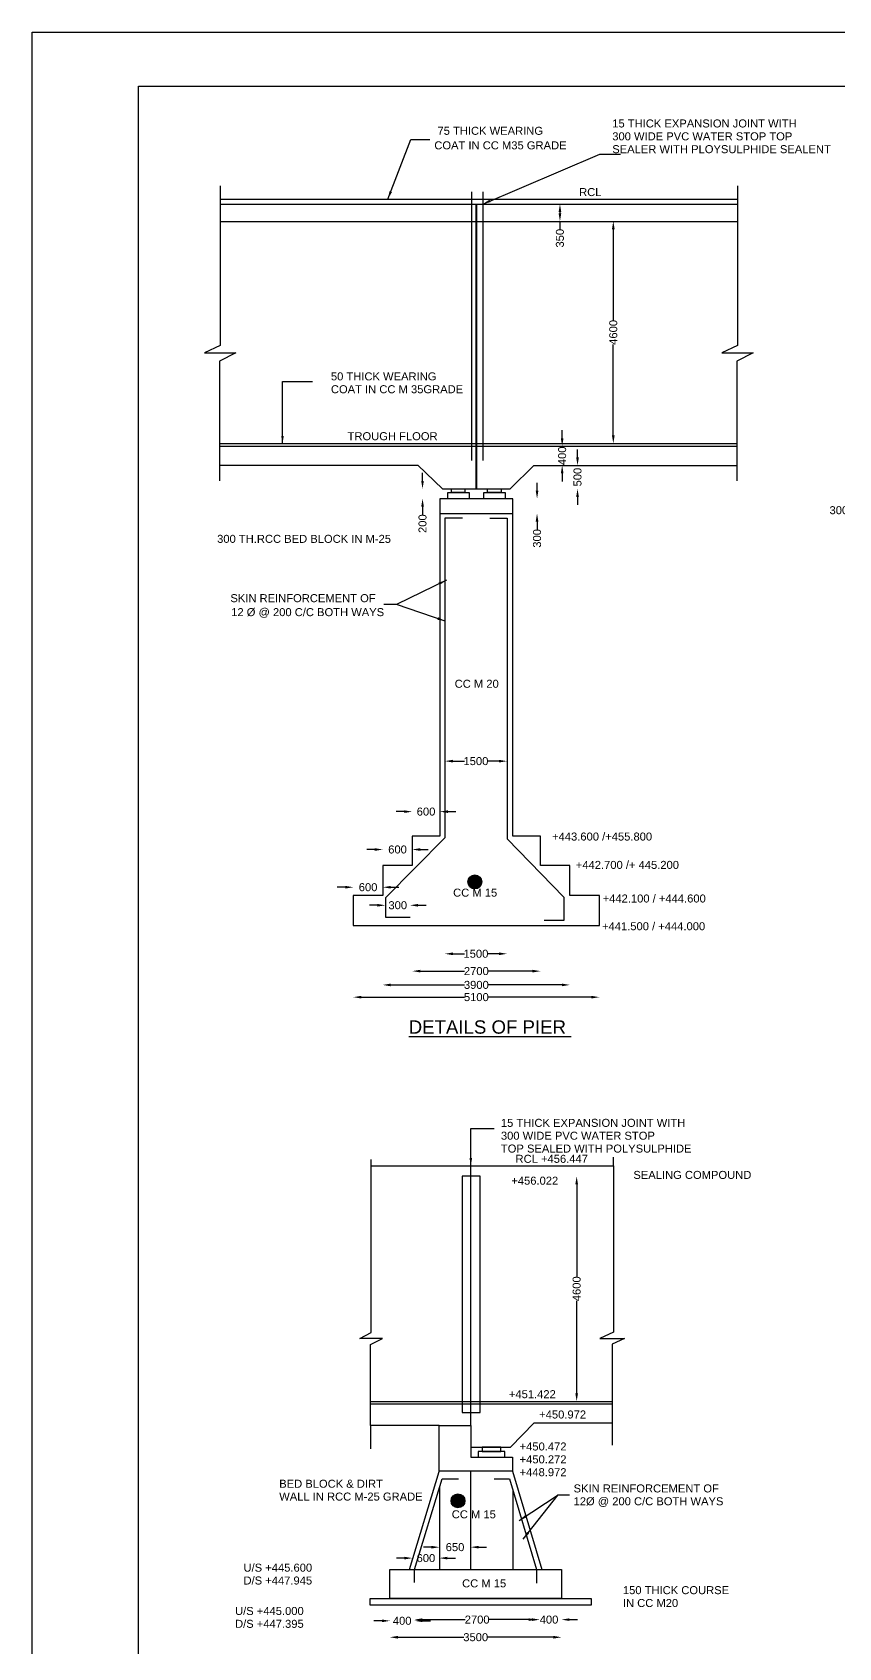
# Model space of a CAD drawing. Header units: millimetres. Extents: x 1734531 to 1803422, y 5520088 to 5596773.
# Drawn here: x 1734531 to 1749653, y 5535371 to 5565645 of the extents above; entities that cross this region are included whole.
import ezdxf

# ---------------------------------------------------------------- set-up
doc = ezdxf.new("R2010")
doc.units = ezdxf.units.MM
doc.header["$MEASUREMENT"] = 0
for name, color, linetype in [('DRAWING', 2, 'Continuous'), ('REF', 22, 'Continuous'), ('TEXT', 7, 'Continuous')]:
    doc.layers.add(name, color=color, linetype=linetype)
doc.styles.get("Standard").update_dxf_attribs({"font": 'arial.ttf', "height": 150})
doc.dimstyles.get("Standard").update_dxf_attribs({"dimtxt": 150, "dimasz": 150, "dimexe": 0.18, "dimexo": 0.0625, "dimgap": 0.09, "dimtad": 0, "dimdec": 0, "dimzin": 0, "dimdsep": 46, "dimtxsty": 'Standard', "dimcen": 0.09, "dimse1": 1, "dimse2": 1, "dimadec": 0, "dimazin": 0, "dimtfac": 1, "dimtdec": 0, "dimtofl": 0, "dimtmove": 0, "dimatfit": 3, "dimfxl": 1, "dimtolj": 1, "dimtzin": 0, "dimarcsym": 0})
picture_1 = doc.add_image_def('image1.jpg', size_in_pixel=(8386, 12681))

# ---------------------------------------------------------------- blocks, each defined once
blk = doc.blocks.new('*D54')
at = {"layer": 'Defpoints', "color": 0}
for p in [(1745743, 5562103), (1745426, 5557942), (1745743, 5557942)]:
    blk.add_point(p, dxfattribs=at)
at = {"layer": 'TEXT', "color": 0, "lineweight": -2}
for p, q in [((1745426, 5561953), (1745426, 5560249)), ((1745426, 5558092), (1745426, 5559795))]:
    blk.add_line(p, q, dxfattribs=at)
at = {"layer": 'TEXT', "color": 0}
for points in [[(1745401, 5561953), (1745451, 5561953), (1745426, 5562103)], [(1745401, 5558092), (1745451, 5558092), (1745426, 5557942)]]:
    blk.add_solid(points, dxfattribs=at)
at = {"layer": 'TEXT', "color": 0, "insert": (1745426, 5560022), "char_height": 150, "attachment_point": 5, "rotation": 90}
blk.add_mtext('\\A1;4600', dxfattribs=at)
blk = doc.blocks.new('*D55')
at = {"layer": 'Defpoints', "color": 0}
for p in [(1744425, 5562428), (1744425, 5562103), (1744425, 5562103)]:
    blk.add_point(p, dxfattribs=at)
at = {"layer": 'TEXT', "color": 0, "lineweight": -2}
for p, q in [((1744425, 5562278), (1744425, 5562253)), ((1744425, 5562103), (1744425, 5561953))]:
    blk.add_line(p, q, dxfattribs=at)
at = {"layer": 'TEXT', "color": 0}
for points in [[(1744400, 5562278), (1744450, 5562278), (1744425, 5562428)], [(1744400, 5562253), (1744450, 5562253), (1744425, 5562103)]]:
    blk.add_solid(points, dxfattribs=at)
at = {"layer": 'TEXT', "color": 0, "insert": (1744425, 5561787), "char_height": 150, "attachment_point": 5, "rotation": 90}
blk.add_mtext('\\A1;350', dxfattribs=at)
blk = doc.blocks.new('*D56')
at = {"layer": 'Defpoints', "color": 0}
for p in [(1744934, 5557887), (1744467, 5557529), (1744934, 5557529)]:
    blk.add_point(p, dxfattribs=at)
at = {"layer": 'TEXT', "color": 0, "lineweight": -2}
for p, q in [((1744467, 5558037), (1744467, 5558187)), ((1744467, 5557379), (1744467, 5557229))]:
    blk.add_line(p, q, dxfattribs=at)
at = {"layer": 'TEXT', "color": 0}
for points in [[(1744442, 5558037), (1744492, 5558037), (1744467, 5557887)], [(1744442, 5557379), (1744492, 5557379), (1744467, 5557529)]]:
    blk.add_solid(points, dxfattribs=at)
at = {"layer": 'TEXT', "color": 0, "insert": (1744467, 5557708), "char_height": 150, "attachment_point": 5, "rotation": 90}
blk.add_mtext('\\A1;400', dxfattribs=at)
blk = doc.blocks.new('*D57')
at = {"layer": 'Defpoints', "color": 0}
for p in [(1743935, 5557529), (1743490, 5557089), (1744755, 5557089)]:
    blk.add_point(p, dxfattribs=at)
at = {"layer": 'TEXT', "color": 0, "lineweight": -2}
for p, q in [((1744755, 5557679), (1744755, 5557829)), ((1744755, 5556939), (1744755, 5556789))]:
    blk.add_line(p, q, dxfattribs=at)
at = {"layer": 'TEXT', "color": 0}
for points in [[(1744730, 5557679), (1744780, 5557679), (1744755, 5557529)], [(1744730, 5556939), (1744780, 5556939), (1744755, 5557089)]]:
    blk.add_solid(points, dxfattribs=at)
at = {"layer": 'TEXT', "color": 0, "insert": (1744755, 5557309), "char_height": 150, "attachment_point": 5, "rotation": 90}
blk.add_mtext('\\A1;500', dxfattribs=at)
blk = doc.blocks.new('*D58')
at = {"layer": 'Defpoints', "color": 0}
for p in [(1743540, 5556904), (1743540, 5556627), (1743996, 5556627)]:
    blk.add_point(p, dxfattribs=at)
at = {"layer": 'TEXT', "color": 0, "lineweight": -2}
for p, q in [((1743996, 5557054), (1743996, 5557204)), ((1743996, 5556477), (1743996, 5556327))]:
    blk.add_line(p, q, dxfattribs=at)
at = {"layer": 'TEXT', "color": 0}
for points in [[(1743971, 5557054), (1744021, 5557054), (1743996, 5556904)], [(1743971, 5556477), (1744021, 5556477), (1743996, 5556627)]]:
    blk.add_solid(points, dxfattribs=at)
at = {"layer": 'TEXT', "color": 0, "insert": (1743996, 5556161), "char_height": 150, "attachment_point": 5, "rotation": 90}
blk.add_mtext('\\A1;300', dxfattribs=at)
blk = doc.blocks.new('*D59')
at = {"layer": 'Defpoints', "color": 0}
for p in [(1742267, 5551986), (1743434, 5551986), (1743434, 5551986)]:
    blk.add_point(p, dxfattribs=at)
at = {"layer": 'TEXT', "color": 0, "lineweight": -2}
for p, q in [((1742417, 5551986), (1742634, 5551986)), ((1743284, 5551986), (1743067, 5551986))]:
    blk.add_line(p, q, dxfattribs=at)
at = {"layer": 'TEXT', "color": 0}
for points in [[(1742417, 5552011), (1742417, 5551961), (1742267, 5551986)], [(1743284, 5552011), (1743284, 5551961), (1743434, 5551986)]]:
    blk.add_solid(points, dxfattribs=at)
at = {"layer": 'TEXT', "color": 0, "insert": (1742850, 5551986), "char_height": 150, "attachment_point": 5}
blk.add_mtext('\\A1;1500', dxfattribs=at)
blk = doc.blocks.new('*D60')
at = {"layer": 'Defpoints', "color": 0}
for p in [(1742175, 5551040), (1741656, 5550578), (1742175, 5550578)]:
    blk.add_point(p, dxfattribs=at)
at = {"layer": 'TEXT', "color": 0, "lineweight": -2}
for p, q in [((1741506, 5551040), (1741356, 5551040)), ((1742325, 5551040), (1742475, 5551040))]:
    blk.add_line(p, q, dxfattribs=at)
at = {"layer": 'TEXT', "color": 0}
for points in [[(1741506, 5551065), (1741506, 5551015), (1741656, 5551040)], [(1742325, 5551065), (1742325, 5551015), (1742175, 5551040)]]:
    blk.add_solid(points, dxfattribs=at)
at = {"layer": 'TEXT', "color": 0, "insert": (1741915, 5551040), "char_height": 150, "attachment_point": 5}
blk.add_mtext('\\A1;600', dxfattribs=at)
blk = doc.blocks.new('*D61')
at = {"layer": 'Defpoints', "color": 0}
for p in [(1741656, 5550330), (1741104, 5550031), (1741656, 5550031)]:
    blk.add_point(p, dxfattribs=at)
at = {"layer": 'TEXT', "color": 0, "lineweight": -2}
for p, q in [((1740954, 5550330), (1740804, 5550330)), ((1741806, 5550330), (1741956, 5550330))]:
    blk.add_line(p, q, dxfattribs=at)
at = {"layer": 'TEXT', "color": 0}
for points in [[(1740954, 5550355), (1740954, 5550305), (1741104, 5550330)], [(1741806, 5550355), (1741806, 5550305), (1741656, 5550330)]]:
    blk.add_solid(points, dxfattribs=at)
at = {"layer": 'TEXT', "color": 0, "insert": (1741380, 5550330), "char_height": 150, "attachment_point": 5}
blk.add_mtext('\\A1;600', dxfattribs=at)
blk = doc.blocks.new('*D62')
at = {"layer": 'Defpoints', "color": 0}
for p in [(1741104, 5549623), (1740551, 5549470), (1741104, 5549470)]:
    blk.add_point(p, dxfattribs=at)
at = {"layer": 'TEXT', "color": 0, "lineweight": -2}
for p, q in [((1740401, 5549623), (1740251, 5549623)), ((1741254, 5549623), (1741404, 5549623))]:
    blk.add_line(p, q, dxfattribs=at)
at = {"layer": 'TEXT', "color": 0}
for points in [[(1740401, 5549648), (1740401, 5549598), (1740551, 5549623)], [(1741254, 5549648), (1741254, 5549598), (1741104, 5549623)]]:
    blk.add_solid(points, dxfattribs=at)
at = {"layer": 'TEXT', "color": 0, "insert": (1740828, 5549623), "char_height": 150, "attachment_point": 5}
blk.add_mtext('\\A1;600', dxfattribs=at)
blk = doc.blocks.new('*D63')
at = {"layer": 'Defpoints', "color": 0}
for p in [(1741615, 5549285), (1741152, 5549062), (1741615, 5549062)]:
    blk.add_point(p, dxfattribs=at)
at = {"layer": 'TEXT', "color": 0, "lineweight": -2}
for p, q in [((1741002, 5549285), (1740852, 5549285)), ((1741765, 5549285), (1741915, 5549285))]:
    blk.add_line(p, q, dxfattribs=at)
at = {"layer": 'TEXT', "color": 0}
for points in [[(1741002, 5549310), (1741002, 5549260), (1741152, 5549285)], [(1741765, 5549310), (1741765, 5549260), (1741615, 5549285)]]:
    blk.add_solid(points, dxfattribs=at)
at = {"layer": 'TEXT', "color": 0, "insert": (1741384, 5549285), "char_height": 150, "attachment_point": 5}
blk.add_mtext('\\A1;300', dxfattribs=at)
blk = doc.blocks.new('*D64')
at = {"layer": 'Defpoints', "color": 0}
for p in [(1741849, 5556904), (1742221, 5557089), (1742221, 5556904)]:
    blk.add_point(p, dxfattribs=at)
at = {"layer": 'TEXT', "color": 0, "lineweight": -2}
for p, q in [((1741849, 5557239), (1741849, 5557389)), ((1741849, 5556754), (1741849, 5556604))]:
    blk.add_line(p, q, dxfattribs=at)
at = {"layer": 'TEXT', "color": 0}
for points in [[(1741824, 5557239), (1741874, 5557239), (1741849, 5557089)], [(1741824, 5556754), (1741874, 5556754), (1741849, 5556904)]]:
    blk.add_solid(points, dxfattribs=at)
at = {"layer": 'TEXT', "color": 0, "insert": (1741849, 5556437), "char_height": 150, "attachment_point": 5, "rotation": 90}
blk.add_mtext('\\A1;200', dxfattribs=at)
blk = doc.blocks.new('*D65')
at = {"layer": 'Defpoints', "color": 0}
for p in [(1742267, 5550549), (1743434, 5550549), (1743434, 5548376)]:
    blk.add_point(p, dxfattribs=at)
at = {"layer": 'TEXT', "color": 0, "lineweight": -2}
for p, q in [((1742417, 5548376), (1742634, 5548376)), ((1743284, 5548376), (1743067, 5548376))]:
    blk.add_line(p, q, dxfattribs=at)
at = {"layer": 'TEXT', "color": 0}
for points in [[(1742417, 5548401), (1742417, 5548351), (1742267, 5548376)], [(1743284, 5548401), (1743284, 5548351), (1743434, 5548376)]]:
    blk.add_solid(points, dxfattribs=at)
at = {"layer": 'TEXT', "color": 0, "insert": (1742850, 5548376), "char_height": 150, "attachment_point": 5}
blk.add_mtext('\\A1;1500', dxfattribs=at)
blk = doc.blocks.new('*D66')
at = {"layer": 'Defpoints', "color": 0}
for p in [(1741656, 5550031), (1744060, 5550031), (1744060, 5548051)]:
    blk.add_point(p, dxfattribs=at)
at = {"layer": 'TEXT', "color": 0, "lineweight": -2}
for p, q in [((1741806, 5548051), (1742633, 5548051)), ((1743910, 5548051), (1743083, 5548051))]:
    blk.add_line(p, q, dxfattribs=at)
at = {"layer": 'TEXT', "color": 0}
for points in [[(1741806, 5548076), (1741806, 5548026), (1741656, 5548051)], [(1743910, 5548076), (1743910, 5548026), (1744060, 5548051)]]:
    blk.add_solid(points, dxfattribs=at)
at = {"layer": 'TEXT', "color": 0, "insert": (1742858, 5548051), "char_height": 150, "attachment_point": 5}
blk.add_mtext('\\A1;2700', dxfattribs=at)
blk = doc.blocks.new('*D67')
at = {"layer": 'Defpoints', "color": 0}
for p in [(1741104, 5549470), (1744611, 5549470), (1744611, 5547792)]:
    blk.add_point(p, dxfattribs=at)
at = {"layer": 'TEXT', "color": 0, "lineweight": -2}
for p, q in [((1741254, 5547792), (1742634, 5547792)), ((1744461, 5547792), (1743081, 5547792))]:
    blk.add_line(p, q, dxfattribs=at)
at = {"layer": 'TEXT', "color": 0}
for points in [[(1741254, 5547817), (1741254, 5547767), (1741104, 5547792)], [(1744461, 5547817), (1744461, 5547767), (1744611, 5547792)]]:
    blk.add_solid(points, dxfattribs=at)
at = {"layer": 'TEXT', "color": 0, "insert": (1742858, 5547792), "char_height": 150, "attachment_point": 5}
blk.add_mtext('\\A1;3900', dxfattribs=at)
blk = doc.blocks.new('*D68')
at = {"layer": 'Defpoints', "color": 0}
for p in [(1740551, 5548907), (1745164, 5548907), (1745164, 5547563)]:
    blk.add_point(p, dxfattribs=at)
at = {"layer": 'TEXT', "color": 0, "lineweight": -2}
for p, q in [((1740701, 5547563), (1742634, 5547563)), ((1745014, 5547563), (1743082, 5547563))]:
    blk.add_line(p, q, dxfattribs=at)
at = {"layer": 'TEXT', "color": 0}
for points in [[(1740701, 5547588), (1740701, 5547538), (1740551, 5547563)], [(1745014, 5547588), (1745014, 5547538), (1745164, 5547563)]]:
    blk.add_solid(points, dxfattribs=at)
at = {"layer": 'TEXT', "color": 0, "insert": (1742858, 5547563), "char_height": 150, "attachment_point": 5}
blk.add_mtext('\\A1;5100', dxfattribs=at)
blk = doc.blocks.new('*D110')
at = {"layer": 'Defpoints', "color": 0}
for p in [(1742932, 5544207), (1742932, 5539988), (1744739, 5539988)]:
    blk.add_point(p, dxfattribs=at)
at = {"layer": 'TEXT', "color": 0, "lineweight": -2}
for p, q in [((1744739, 5544057), (1744739, 5542325)), ((1744739, 5540138), (1744739, 5541871))]:
    blk.add_line(p, q, dxfattribs=at)
at = {"layer": 'TEXT', "color": 0}
for points in [[(1744714, 5544057), (1744764, 5544057), (1744739, 5544207)], [(1744714, 5540138), (1744764, 5540138), (1744739, 5539988)]]:
    blk.add_solid(points, dxfattribs=at)
at = {"layer": 'TEXT', "color": 0, "insert": (1744739, 5542098), "char_height": 150, "attachment_point": 5, "rotation": 90}
blk.add_mtext('\\A1;4600', dxfattribs=at)
blk = doc.blocks.new('*D111')
at = {"layer": 'Defpoints', "color": 0}
for p in [(1741238, 5536294), (1744454, 5536294), (1744454, 5535567)]:
    blk.add_point(p, dxfattribs=at)
at = {"layer": 'TEXT', "color": 0, "lineweight": -2}
for p, q in [((1741388, 5535567), (1742622, 5535567)), ((1744304, 5535567), (1743070, 5535567))]:
    blk.add_line(p, q, dxfattribs=at)
at = {"layer": 'TEXT', "color": 0}
for points in [[(1741388, 5535592), (1741388, 5535542), (1741238, 5535567)], [(1744304, 5535592), (1744304, 5535542), (1744454, 5535567)]]:
    blk.add_solid(points, dxfattribs=at)
at = {"layer": 'TEXT', "color": 0, "insert": (1742846, 5535567), "char_height": 150, "attachment_point": 5}
blk.add_mtext('\\A1;3500', dxfattribs=at)
blk = doc.blocks.new('*D112')
at = {"layer": 'Defpoints', "color": 0}
for p in [(1741238, 5536681), (1741697, 5536681), (1741697, 5535875)]:
    blk.add_point(p, dxfattribs=at)
at = {"layer": 'TEXT', "color": 0, "lineweight": -2}
for p, q in [((1741088, 5535875), (1740938, 5535875)), ((1741847, 5535875), (1741997, 5535875))]:
    blk.add_line(p, q, dxfattribs=at)
at = {"layer": 'TEXT', "color": 0}
for points in [[(1741088, 5535900), (1741088, 5535850), (1741238, 5535875)], [(1741847, 5535900), (1741847, 5535850), (1741697, 5535875)]]:
    blk.add_solid(points, dxfattribs=at)
at = {"layer": 'TEXT', "color": 0, "insert": (1741467, 5535875), "char_height": 150, "attachment_point": 5}
blk.add_mtext('\\A1;400', dxfattribs=at)
blk = doc.blocks.new('*D113')
at = {"layer": 'Defpoints', "color": 0}
for p in [(1743988, 5536644), (1744454, 5536644), (1744454, 5535897)]:
    blk.add_point(p, dxfattribs=at)
at = {"layer": 'TEXT', "color": 0, "lineweight": -2}
for p, q in [((1743838, 5535897), (1743688, 5535897)), ((1744604, 5535897), (1744754, 5535897))]:
    blk.add_line(p, q, dxfattribs=at)
at = {"layer": 'TEXT', "color": 0}
for points in [[(1743838, 5535922), (1743838, 5535872), (1743988, 5535897)], [(1744604, 5535922), (1744604, 5535872), (1744454, 5535897)]]:
    blk.add_solid(points, dxfattribs=at)
at = {"layer": 'TEXT', "color": 0, "insert": (1744221, 5535897), "char_height": 150, "attachment_point": 5}
blk.add_mtext('\\A1;400', dxfattribs=at)
blk = doc.blocks.new('*D114')
at = {"layer": 'Defpoints', "color": 0}
for p in [(1741697, 5536716), (1744049, 5536716), (1744049, 5535897)]:
    blk.add_point(p, dxfattribs=at)
at = {"layer": 'TEXT', "color": 0, "lineweight": -2}
for p, q in [((1741847, 5535897), (1742648, 5535897)), ((1743899, 5535897), (1743098, 5535897))]:
    blk.add_line(p, q, dxfattribs=at)
at = {"layer": 'TEXT', "color": 0}
for points in [[(1741847, 5535922), (1741847, 5535872), (1741697, 5535897)], [(1743899, 5535922), (1743899, 5535872), (1744049, 5535897)]]:
    blk.add_solid(points, dxfattribs=at)
at = {"layer": 'TEXT', "color": 0, "insert": (1742873, 5535897), "char_height": 150, "attachment_point": 5}
blk.add_mtext('\\A1;2700', dxfattribs=at)
blk = doc.blocks.new('*D115')
at = {"layer": 'Defpoints', "color": 0}
for p in [(1742166, 5537284), (1742750, 5537284), (1742750, 5537255)]:
    blk.add_point(p, dxfattribs=at)
at = {"layer": 'TEXT', "color": 0, "lineweight": -2}
for p, q in [((1742016, 5537255), (1741866, 5537255)), ((1742900, 5537255), (1743050, 5537255))]:
    blk.add_line(p, q, dxfattribs=at)
at = {"layer": 'TEXT', "color": 0}
for points in [[(1742016, 5537280), (1742016, 5537230), (1742166, 5537255)], [(1742900, 5537280), (1742900, 5537230), (1742750, 5537255)]]:
    blk.add_solid(points, dxfattribs=at)
at = {"layer": 'TEXT', "color": 0, "insert": (1742458, 5537255), "char_height": 150, "attachment_point": 5}
blk.add_mtext('\\A1;650', dxfattribs=at)
blk = doc.blocks.new('*D116')
at = {"layer": 'Defpoints', "color": 0}
for p in [(1741658, 5537008), (1742166, 5537050), (1742166, 5537008)]:
    blk.add_point(p, dxfattribs=at)
at = {"layer": 'TEXT', "color": 0, "lineweight": -2}
for p, q in [((1741508, 5537050), (1741358, 5537050)), ((1742316, 5537050), (1742466, 5537050))]:
    blk.add_line(p, q, dxfattribs=at)
at = {"layer": 'TEXT', "color": 0}
for points in [[(1741508, 5537075), (1741508, 5537025), (1741658, 5537050)], [(1742316, 5537075), (1742316, 5537025), (1742166, 5537050)]]:
    blk.add_solid(points, dxfattribs=at)
at = {"layer": 'TEXT', "color": 0, "insert": (1741912, 5537050), "char_height": 150, "attachment_point": 5}
blk.add_mtext('\\A1;600', dxfattribs=at)

msp = doc.modelspace()

# ---------------------------------------------------------------- hatches: boundary and pattern name
at = {"layer": 'TEXT'}
h = msp.add_hatch(dxfattribs=at)
h.set_pattern_fill('AR-CONC', color=0, scale=5, style=0)
h.set_pattern_definition([(50, (1e-07, -51599.117), (35.86300913, -3.13760675), [3.75, -41.25]), (355, (1e-07, -51599.117), (-6.93756668, 37.60960668), [3, -33]), (100.4514, (2.99, -51599.38), (28.92546909, 34.4719771), [3.1870095, -35.0571056]), (46.1842, (1e-07, -51589.117), (53.36205243, -8.2759507), [5.625, -61.875]), (96.6356, (4.447, -51589.807), (46.7331353, 48.70589355), [4.7805144, -52.58565]), (351.1842, (1e-07, -51589.12), (46.73309726, 48.70593005), [4.5, -49.5]), (21, (5, -51591.617), (29.8453526, -20.13094453), [3.75, -41.25]), (326, (5, -51591.617), (12.1657666, 36.25750225), [3, -33]), (71.4514, (7.487, -51593.295), (42.01113143, 16.12652484), [3.1870095, -35.0571056]), (37.5, (1e-07, -51599.117), (0.607992766, 16.644692692), [0, -32.6, 0, -33.5, 0, -33.125]), (7.5, (1e-07, -51599.117), (13.15347687, 19.720585594), [0, -19.1, 0, -31.85, 0, -12.625]), (327.5, (-11.15, -51599.117), (26.69112181, -1.127743587), [0, -12.5, 0, -39, 0, -51.75]), (317.5, (-16.15, -51599.117), (29.15930847, 5.00524912), [0, -16.25, 0, -25.9, 0, -36.75])])
h.paths.add_polyline_path([(1742959.7, 5549722.2, 1), (1742698.7, 5549722.2, 1)])
h.paths.add_polyline_path([(1742383.4, 5549405.4), (1743287.8, 5549405.4), (1743287.8, 5549638.2), (1742383.4, 5549638.2)], flags=9)
h = msp.add_hatch(dxfattribs=at)
h.set_pattern_fill('AR-CONC', color=0, scale=5, style=0)
h.set_pattern_definition([(50, (-315.956, -63198.845), (35.86300913, -3.13760675), [3.75, -41.25]), (355, (-315.956, -63198.845), (-6.93756668, 37.60960668), [3, -33]), (100.4514, (-312.967, -63199.106), (28.92546909, 34.4719771), [3.1870095, -35.0571056]), (46.1842, (-315.956, -63188.845), (53.36205243, -8.2759507), [5.625, -61.875]), (96.6356, (-311.51, -63189.534), (46.7331353, 48.70589355), [4.7805144, -52.58565]), (351.1842, (-315.956, -63188.845), (46.73309726, 48.70593005), [4.5, -49.5]), (21, (-310.956, -63191.345), (29.8453526, -20.13094453), [3.75, -41.25]), (326, (-310.956, -63191.345), (12.1657666, 36.25750225), [3, -33]), (71.4514, (-308.47, -63193.022), (42.01113143, 16.12652484), [3.1870095, -35.0571056]), (37.5, (-315.956, -63198.845), (0.607992766, 16.644692692), [0, -32.6, 0, -33.5, 0, -33.125]), (7.5, (-315.956, -63198.845), (13.15347687, 19.720585594), [0, -19.1, 0, -31.85, 0, -12.625]), (327.5, (-327.106, -63198.845), (26.69112181, -1.127743587), [0, -12.5, 0, -39, 0, -51.75]), (317.5, (-332.106, -63198.845), (29.15930847, 5.00524912), [0, -16.25, 0, -25.9, 0, -36.75])])
h.paths.add_polyline_path([(1742643.8, 5538122.4, 1), (1742382.7, 5538122.4, 1)])
h.paths.add_polyline_path([(1742067.5, 5537805.7), (1742971.8, 5537805.7), (1742971.8, 5538038.4), (1742067.5, 5538038.4)], flags=9)

# ---------------------------------------------------------------- linework, layer by layer
at = {"layer": 'DRAWING', "color": 0}
for points in [[(1738052.5, 5562770.2), (1738052.5, 5559775.4), (1737762.2, 5559637.3), (1738346.3, 5559637.3), (1738038.7, 5559485.3), (1738038.7, 5557238.6)], [(1742768.7, 5562658.2), (1742768.7, 5557618.9)], [(1742977.6, 5562658.2), (1742977.6, 5557618.9)], [(1747753.4, 5562770.2), (1747753.4, 5559775.4), (1747463.1, 5559637.3), (1748047.2, 5559637.3), (1747739.6, 5559485.3), (1747739.6, 5557238.6)], [(1738052.5, 5562519.4), (1747753.4, 5562519.4)], [(1738052.5, 5562427.6), (1747753.4, 5562427.6)], [(1742855.5, 5557089.1), (1742855.5, 5562427.6)], [(1742866.5, 5557089.1), (1742866.5, 5562427.6)], [(1738052.5, 5562102.7), (1747753.4, 5562102.7)], [(1738052.5, 5557941.9), (1747753.4, 5557941.9)], [(1738052.5, 5557886.8), (1747753.4, 5557886.8)], [(1738038.7, 5557533.4), (1741759.1, 5557533.4), (1742220.7, 5557089.1), (1743490.3, 5557089.1), (1743935.2, 5557528.8), (1747739.6, 5557528.8)], [(1743540, 5556904.1), (1742175.4, 5556904.1), (1742175.4, 5550578.1), (1741655.6, 5550578.1), (1741655.6, 5550031.5), (1741104.4, 5550031.5), (1741104.4, 5549469.8), (1740551.1, 5549469.8), (1740551.1, 5548907.5), (1743322.9, 5548907.5), (1745164.3, 5548907.5), (1745164.3, 5549469.8), (1744611, 5549469.8), (1744611, 5550031.5), (1744059.8, 5550031.5), (1744059.8, 5550578.1), (1743540, 5550578.1), (1743540, 5556904.1), (1742175.4, 5556904.1)], [(1742599.7, 5556539.8), (1742267.3, 5556539.8), (1742267.3, 5550548.8), (1741152.1, 5549426.5), (1741152.1, 5549062.1), (1741614.9, 5549062.1)], [(1742175.4, 5556626.5), (1743540, 5556626.5)], [(1743109.6, 5556539.8), (1743433.7, 5556539.8), (1743433.7, 5550531.3), (1744501, 5549437.1), (1744501, 5549000.1), (1744131.3, 5549000.1)], [(1740872.9, 5539534.7), (1740872.9, 5541053.3), (1741098.7, 5541167), (1740672.5, 5541167), (1740887.5, 5541278.5), (1740887.5, 5544518.7)], [(1740887.5, 5544399.5), (1745429, 5544399.5), (1745429, 5544562.8)], [(1742753.7, 5539534.7), (1742753.7, 5544399.5)], [(1745429, 5544399.5), (1745429, 5541286.3), (1745173.8, 5541166.6), (1745635.4, 5541166.6), (1745407, 5541062.8), (1745407, 5539169.1)], [(1740872.9, 5539988.1), (1745407, 5539988.1)], [(1740872.9, 5539943.6), (1745407, 5539943.6)], [(1742753.7, 5539129), (1743497.6, 5539129), (1743944.5, 5539587), (1745407, 5539587)], [(1741606.4, 5536837.6), (1742163.8, 5538672), (1742163.8, 5539534.7), (1740872.9, 5539534.7), (1740872.9, 5539098.1)], [(1742163.8, 5539534.7), (1742753.7, 5539534.7), (1742753.7, 5538939.5), (1743535, 5538939.5), (1743535, 5538676.5), (1742163.8, 5538676.5)], [(1742750.5, 5538676.5), (1742750.5, 5536837.6)], [(1743535, 5538676.5), (1744085.5, 5536837.6)], [(1741696.7, 5536593.8), (1741696.7, 5536837.6), (1742215.5, 5538534.1), (1742521, 5538534.1)], [(1742165.8, 5538371.6), (1742165.8, 5536837.6)], [(1743193.5, 5538534.1), (1743479.7, 5538534.1), (1743988, 5536837.6), (1743988, 5536581.3)], [(1743541.5, 5538328), (1743541.5, 5536837.6)]]:
    msp.add_lwpolyline(points, dxfattribs=at)
for points in [[(1742321.9, 5557020.2), (1742721, 5557020.2), (1742721, 5556904.1), (1742321.9, 5556904.1)], [(1742391.3, 5557089.1), (1742643.6, 5557089.1), (1742643.6, 5557020.2), (1742391.3, 5557020.2)], [(1743000.7, 5557020.2), (1743399.8, 5557020.2), (1743399.8, 5556904.1), (1743000.7, 5556904.1)], [(1743070.1, 5557089.1), (1743322.4, 5557089.1), (1743322.4, 5557020.2), (1743070.1, 5557020.2)], [(1742595.1, 5539781.2), (1742932, 5539781.2), (1742932, 5544207.3), (1742595.1, 5544207.3)], [(1742890.5, 5538939.5), (1743394.6, 5538939.5), (1743394.6, 5539050.3), (1742890.5, 5539050.3)], [(1742969.4, 5539050.3), (1743316.8, 5539050.3), (1743316.8, 5539129), (1742969.4, 5539129)], [(1741238.3, 5536837.6), (1744453.6, 5536837.6), (1744453.6, 5536294.3), (1741238.3, 5536294.3)], [(1740870, 5536294.3), (1745008.7, 5536294.3), (1745008.7, 5536167), (1740870, 5536167)]]:
    msp.add_lwpolyline(points, close=True, dxfattribs=at)
at = {"layer": 'TEXT', "color": 0}
msp.add_lwpolyline([(1799660.5, 5521524.5), (1736520.3, 5521524.5), (1736520.3, 5564637.5), (1799660.5, 5564637.5)], close=True, dxfattribs=at)
for centre in [(1742829.2, 5549722.2), (1742513.2, 5538122.4)]:
    msp.add_circle(centre, 130.5, dxfattribs=at)

# ---------------------------------------------------------------- texts
at = {"layer": 'DRAWING', "color": 0}
for s, p in [('75 THICK WEARING ', (1742129.1, 5563724.5)), ('COAT IN CC M35 GRADE', (1742069.7, 5563452.1))]:
    msp.add_text(s, height=150, dxfattribs=at).set_placement(p)
at = {"layer": 'TEXT', "color": 0}
for s, height, p in [('15 THICK EXPANSION JOINT WITH ', 150, (1745406.4, 5563862.2)), ('300 WIDE PVC WATER STOP TOP ', 150, (1745406.4, 5563621.2)), ('SEALER WITH PLOYSULPHIDE SEALENT ', 150, (1745406.4, 5563380.3)), ('RCL', 150, (1744784.8, 5562576.3)), ('50 THICK WEARING ', 150, (1740130.7, 5559122.1)), ('COAT IN CC M 35GRADE ', 150, (1740130.7, 5558881.2)), ('TROUGH FLOOR ', 150, (1740443.4, 5558001.2)), ('300 THICK BED BLOCK IN RCC M25 ', 150, (1749480.4, 5556614)), ('300 TH.RCC BED BLOCK IN M-25', 150, (1737997.4, 5556077.4)), ('SKIN REINFORCEMENT OF ', 150, (1738245.7, 5554965.6)), ('12 Ø @ 200 C/C BOTH WAYS ', 150, (1738261.2, 5554703.8)), ('CC M 20', 150, (1742451.4, 5553361.7)), ('+443.600 /+455.800', 150, (1744278, 5550498.1)), ('+442.700 /+ 445.200', 150, (1744723.2, 5549966.7)), ('CC M 15', 150, (1742422.2, 5549446.8)), ('+442.100 / +444.600', 150, (1745226.2, 5549337)), ('+441.500 / +444.000', 150, (1745214.6, 5548817.1)), ('%%UDETAILS OF PIER ', 250, (1741589.5, 5546878.5)), ('300 WIDE PVC WATER STOP ', 150, (1743318.3, 5544891.5)), ('15 THICK EXPANSION JOINT WITH ', 150, (1743318.3, 5545132.5)), ('TOP SEALED WITH POLYSULPHIDE ', 150, (1743318.3, 5544650.5)), ('RCL +456.447', 150, (1743592.4, 5544458.8)), ('+456.022', 150, (1743513.2, 5544048.8)), ('SEALING COMPOUND ', 150, (1745802.2, 5544156.7)), ('+451.422', 150, (1743467.9, 5540047.3)), ('+450.972', 150, (1744035.7, 5539666.6)), ('+450.472', 150, (1743669.1, 5539067.2)), ('+450.272', 150, (1743669.1, 5538826.3)), ('+448.972', 150, (1743669.1, 5538585.3)), ('BED BLOCK & DIRT ', 150, (1739161.4, 5538369.3)), ('SKIN REINFORCEMENT OF ', 150, (1744681.2, 5538281.3)), ('WALL IN RCC M-25 GRADE ', 150, (1739161.4, 5538128.4)), ('12Ø @ 200 C/C BOTH WAYS ', 150, (1744681.2, 5538040.3)), ('CC M 15', 150, (1742396.8, 5537795.9)), ('U/S +445.600', 150, (1738491.6, 5536796.4)), ('D/S +447.945', 150, (1738491.6, 5536555.4)), ('CC M 15', 150, (1742590.9, 5536501.9)), ('150 THICK COURSE ', 150, (1745606.3, 5536374.7)), ('IN CC M20 ', 150, (1745606.3, 5536133.7)), ('U/S +445.000', 150, (1738333.5, 5535984.8)), ('D/S +447.395', 150, (1738333.5, 5535743.8))]:
    msp.add_text(s, height=height, dxfattribs=at).set_placement(p)

# ---------------------------------------------------------------- dimensions: what is measured, and where the dimension line sits
for base, p1, p2, text, picture, middle in [((1744425.3, 5562102.7), (1744425.3, 5562427.6), (1744425.3, 5562102.7), '350', '*D55', (1744425.3, 5561787.2)), ((1745426.3, 5557941.9), (1745742.7, 5562102.7), (1745742.7, 5557941.9), '4600', '*D54', (1745426.3, 5560022.3)), ((1744467.3, 5557528.8), (1744933.5, 5557886.8), (1744933.5, 5557528.8), '400', '*D56', (1744467.3, 5557707.8)), ((1744755.3, 5557089.1), (1743935.2, 5557528.8), (1743490.3, 5557089.1), '500', '*D57', (1744755.3, 5557308.9)), ((1741849.2, 5556904.1), (1742220.7, 5557089.1), (1742220.7, 5556904.1), '200', '*D64', (1741849.2, 5556437.3)), ((1743996.4, 5556626.5), (1743540, 5556904.1), (1743540, 5556626.5), '300', '*D58', (1743996.4, 5556161)), ((1744739, 5539988.1), (1742932, 5544207.3), (1742932, 5539988.1), '4600', '*D110', (1744739, 5542097.7))]:
    dim = msp.add_linear_dim(base=base, p1=p1, p2=p2, angle=90, text=text, dimstyle='Standard', dxfattribs=at)
    dim.commit()
    dim.dimension.update_dxf_attribs({"geometry": picture, "text_midpoint": middle})
for base, p1, p2, text, picture, middle in [((1743433.7, 5551986.4), (1742267.3, 5551986.4), (1743433.7, 5551986.4), '1500', '*D59', (1742850.5, 5551986.4)), ((1742175.4, 5551040.4), (1741655.6, 5550578.1), (1742175.4, 5550578.1), '600', '*D60', (1741915.5, 5551040.4)), ((1743433.7, 5548376.1), (1742267.3, 5550548.8), (1743433.7, 5550548.8), '1500', '*D65', (1742850.5, 5548376.1)), ((1741655.6, 5550329.7), (1741104.4, 5550031.5), (1741655.6, 5550031.5), '600', '*D61', (1741380, 5550329.7)), ((1744059.8, 5548051.3), (1741655.6, 5550031.5), (1744059.8, 5550031.5), '2700', '*D66', (1742857.7, 5548051.3)), ((1741104.4, 5549623.3), (1740551.1, 5549469.8), (1741104.4, 5549469.8), '600', '*D62', (1740827.8, 5549623.3)), ((1741614.9, 5549284.7), (1741152.1, 5549062.1), (1741614.9, 5549062.1), '300', '*D63', (1741383.5, 5549284.7)), ((1744611, 5547791.6), (1741104.4, 5549469.8), (1744611, 5549469.8), '3900', '*D67', (1742857.7, 5547791.6)), ((1745164.3, 5547563.4), (1740551.1, 5548907.5), (1745164.3, 5548907.5), '5100', '*D68', (1742857.7, 5547563.4)), ((1742165.8, 5537050.2), (1741658.1, 5537007.7), (1742165.8, 5537007.7), '600', '*D116', (1741911.9, 5537050.2)), ((1742750.5, 5537254.8), (1742165.8, 5537284), (1742750.5, 5537284), '650', '*D115', (1742458.1, 5537254.8)), ((1741696.7, 5535874.6), (1741238.3, 5536680.9), (1741696.7, 5536680.9), '400', '*D112', (1741467.5, 5535874.6)), ((1744049.2, 5535896.5), (1741696.7, 5536715.7), (1744049.2, 5536715.7), '2700', '*D114', (1742872.9, 5535896.5)), ((1744453.6, 5535896.5), (1743988, 5536643.8), (1744453.6, 5536643.8), '400', '*D113', (1744220.8, 5535896.5)), ((1744453.6, 5535567.2), (1741238.3, 5536294.3), (1744453.6, 5536294.3), '3500', '*D111', (1742845.9, 5535567.2))]:
    dim = msp.add_linear_dim(base=base, p1=p1, p2=p2, text=text, dimstyle='Standard', dxfattribs=at)
    dim.commit()
    dim.dimension.update_dxf_attribs({"geometry": picture, "text_midpoint": middle})

# ---------------------------------------------------------------- pictures from other files: only their frames are drawn
at = {"layer": 'REF', "color": 0}
image = msp.add_image(picture_1, insert=(1803421.8, 5520088), size_in_units=(45557.5, 68890.4), rotation=90, dxfattribs=at)
image.dxf.flags = 7

# ---------------------------------------------------------------- leaders
at = {"layer": 'TEXT', "color": 0}
for points in [[(1741198.4, 5562519.4), (1741631.7, 5563638.5), (1741982.6, 5563638.5)], [(1742977.6, 5562427.6), (1745170.8, 5563363.5), (1745561.2, 5563363.5)], [(1739222.9, 5557932.4), (1739222.9, 5559102.6), (1739784.5, 5559102.6)], [(1742295.6, 5555376.4), (1741360.6, 5554922.8), (1741121.6, 5554922.8)], [(1742274.7, 5554612.4), (1741360.6, 5554922.8)], [(1742753.7, 5544399.5), (1742753.7, 5545099), (1743191, 5545099)], [(1743659.4, 5537752.8), (1744392.2, 5538233.8), (1744603.8, 5538233.8)], [(1743733.9, 5537406.6), (1744392.2, 5538233.8)]]:
    msp.add_leader(points, dimstyle='Standard', override={"dimgap": 0.09, "dimtad": 0}, dxfattribs=at)

doc.saveas('drawing.dxf')
